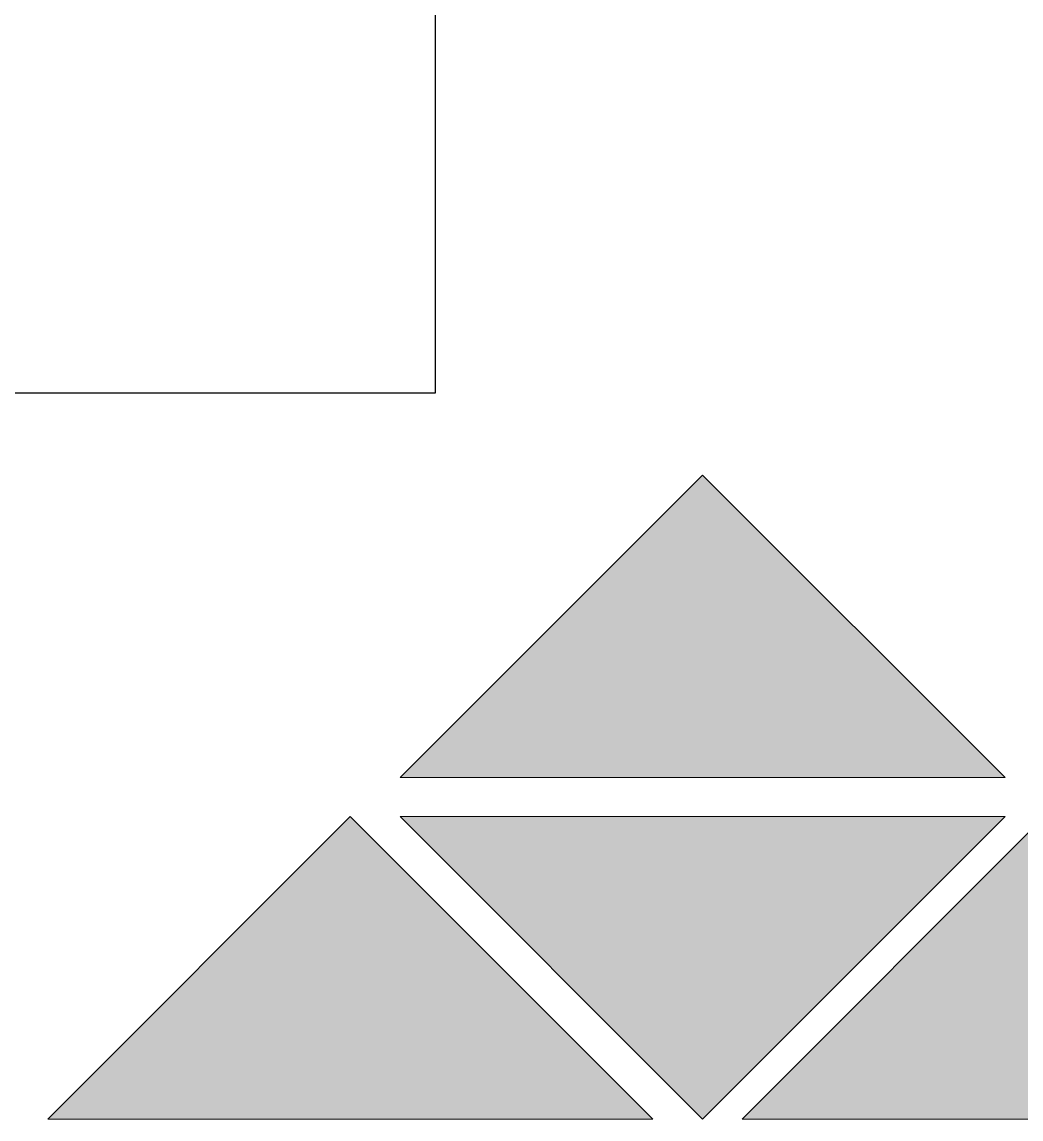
# Model space of a CAD drawing. Header units: inches. Extents: x 0.1 to 22.4, y -34.4 to -0.1.
# Drawn here: x 5.43 to 10.65, y -34.41 to -28.67 of the extents above; entities that cross this region are included whole.
import ezdxf

# ---------------------------------------------------------------- set-up
doc = ezdxf.new("R2010")
doc.units = ezdxf.units.IN
doc.header["$MEASUREMENT"] = 0
doc.layers.add('Layer 1', color=7, linetype='Continuous')
picture_1 = doc.add_image_def('image3.png', size_in_pixel=(400, 394))

msp = doc.modelspace()

# ---------------------------------------------------------------- hatches: boundary and pattern name
at = {"layer": 'Layer 1', "true_color": 0xef4c22}
h = msp.add_hatch(color=20, dxfattribs=at)
h.dxf.hatch_style = 2
h.paths.add_polyline_path([(7.4029, -32.6235), (8.9858, -31.0407), (10.5686, -32.6235)])
h = msp.add_hatch(color=20, dxfattribs=at)
h.dxf.hatch_style = 2
h.paths.add_polyline_path([(5.5598, -34.4108), (7.1426, -32.828), (8.7255, -34.4108)])
at = {"layer": 'Layer 1', "true_color": 0xffffff}
h = msp.add_hatch(color=7, dxfattribs=at)
h.dxf.hatch_style = 2
h.paths.add_polyline_path([(10.5686, -32.828), (8.9858, -34.4108), (7.4029, -32.828)])
at = {"layer": 'Layer 1', "true_color": 0xef4c22}
h = msp.add_hatch(color=20, dxfattribs=at)
h.dxf.hatch_style = 2
h.paths.add_polyline_path([(9.1922, -34.4108), (10.7751, -32.828), (12.3579, -34.4108)])

# ---------------------------------------------------------------- linework, layer by layer
at = {"layer": 'Layer 1', "lineweight": 0}
for points in [[(7.4029, -32.6235), (8.9858, -31.0407), (10.5686, -32.6235), (7.4029, -32.6235)], [(5.5598, -34.4108), (7.1426, -32.828), (8.7255, -34.4108), (5.5598, -34.4108)], [(10.5686, -32.828), (8.9858, -34.4108), (7.4029, -32.828), (10.5686, -32.828)], [(9.1922, -34.4108), (10.7751, -32.828), (12.3579, -34.4108), (9.1922, -34.4108)]]:
    msp.add_lwpolyline(points, dxfattribs=at)

# ---------------------------------------------------------------- pictures from other files: only their frames are drawn
at = {"layer": 'Layer 1'}
image = msp.add_image(picture_1, insert=(0.2631, -30.613), size_in_units=(7.3234, 7.2135), dxfattribs=at)

doc.saveas('drawing.dxf')
